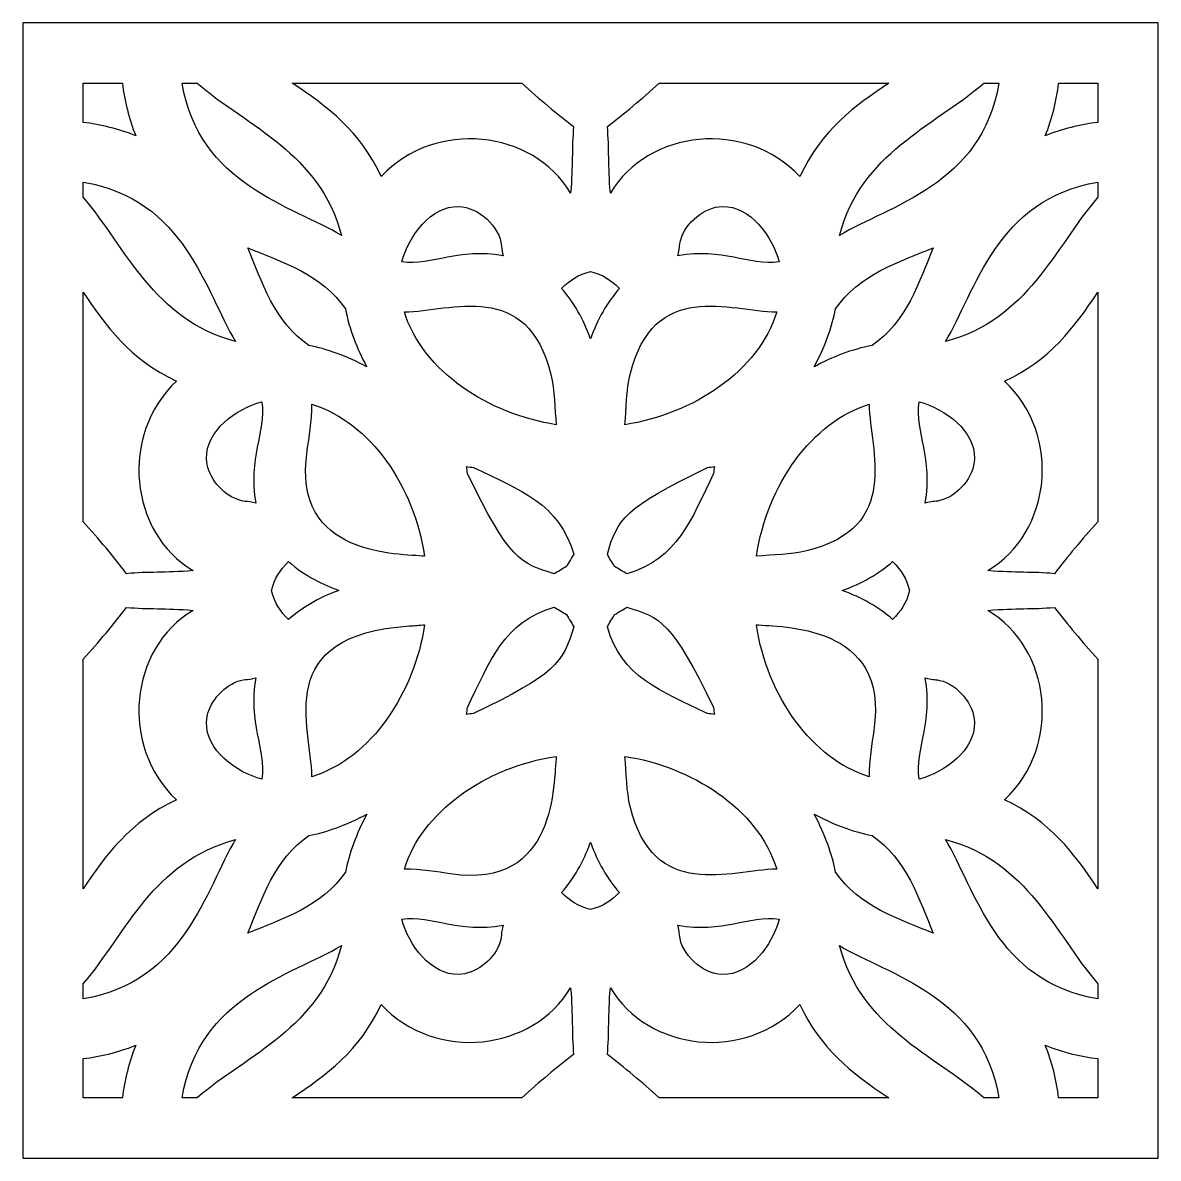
# Model space of a CAD drawing. Header units: millimetres. Extents: x -515 to 516, y -332 to 332.
# Drawn here: x -149.8 to 150.2, y 32.4 to 332.3 of the extents above; entities that cross this region are included whole.
import ezdxf

# ---------------------------------------------------------------- set-up
doc = ezdxf.new("R2010")
doc.units = ezdxf.units.MM
doc.header["$MEASUREMENT"] = 0
doc.layers.add('layer 1', color=7, linetype='Continuous')

msp = doc.modelspace()

# ---------------------------------------------------------------- linework, layer by layer
at = {"layer": 'layer 1'}
for points, knots in [([(150.1523, 32.3515), (147.3793, 32.3515), (-147.0872, 32.3515), (-149.8496, 32.3515), (-149.8496, 32.3515), (-149.8496, 39.8979), (-149.8496, 329.0181), (-149.8496, 332.3499), (-149.8496, 332.3499), (-149.8496, 332.3499), (150.1523, 332.3499), (150.1523, 332.3499), (150.1523, 332.3499), (150.1523, 328.4649), (150.1523, 34.9038), (150.1523, 32.3515)], [0, 0, 0, 0, 0.2, 0.2, 0.2, 0.2, 0.4, 0.4, 0.4, 0.4, 0.6, 0.6, 0.6, 0.6, 1, 1, 1, 1]), ([(-120.0048, 302.505), (-121.7648, 306.9467), (-122.9507, 311.6211), (-123.5221, 316.3516), (-123.5221, 316.3516), (-123.5221, 316.3516), (-133.8479, 316.3516), (-133.8479, 316.3516), (-133.8479, 316.3516), (-133.8479, 316.3516), (-133.8479, 306.0224), (-133.8479, 306.0224), (-133.8479, 306.0224), (-129.1208, 305.4509), (-124.4464, 304.2686), (-120.0048, 302.505)], [0, 0, 0, 0, 0.2, 0.2, 0.2, 0.2, 0.4, 0.4, 0.4, 0.4, 0.6, 0.6, 0.6, 0.6, 1, 1, 1, 1]), ([(-65.6312, 276.1487), (-71.5082, 297.9825), (-90.0678, 304.7593), (-103.7809, 316.3516), (-103.7809, 316.3516), (-103.7809, 316.3516), (-107.7242, 316.3516), (-107.7242, 316.3516), (-107.7242, 316.3516), (-103.3676, 289.6144), (-78.7088, 283.9981), (-65.6312, 276.1487)], [0, 0, 0, 0, 0.25, 0.25, 0.25, 0.25, 0.5, 0.5, 0.5, 0.5, 1, 1, 1, 1]), ([(-5.098, 287.332), (-4.4527, 294.8496), (-4.8442, 299.0404), (-4.2974, 304.897), (-4.2974, 304.897), (-8.7883, 308.3645), (-13.3705, 312.1461), (-17.9641, 316.3516), (-17.9641, 316.3516), (-17.9641, 316.3516), (-78.6456, 316.3516), (-78.6456, 316.3516), (-78.6456, 316.3516), (-69.2969, 310.2026), (-60.682, 303.6374), (-55.1536, 291.7378), (-55.1536, 291.7378), (-40.8663, 306.9256), (-15.0849, 304.1351), (-5.098, 287.332)], [0, 0, 0, 0, 0.16666667, 0.16666667, 0.16666667, 0.16666667, 0.33333333, 0.33333333, 0.33333333, 0.33333333, 0.5, 0.5, 0.5, 0.5, 0.66666667, 0.66666667, 0.66666667, 0.66666667, 1, 1, 1, 1]), ([(78.951, 316.3516), (78.951, 316.3516), (18.2695, 316.3516), (18.2695, 316.3516), (18.2695, 316.3516), (13.6767, 312.1461), (9.0944, 308.3645), (4.6029, 304.9005), (4.6029, 304.9005), (5.1504, 299.0369), (4.7652, 294.7864), (5.4042, 287.332), (5.4042, 287.332), (15.3981, 304.1456), (41.183, 306.9186), (55.4598, 291.7378), (55.4598, 291.7378), (61.1393, 303.9657), (70.1422, 310.559), (78.951, 316.3516)], [0, 0, 0, 0, 0.16666667, 0.16666667, 0.16666667, 0.16666667, 0.33333333, 0.33333333, 0.33333333, 0.33333333, 0.5, 0.5, 0.5, 0.5, 0.66666667, 0.66666667, 0.66666667, 0.66666667, 1, 1, 1, 1]), ([(108.0304, 316.3516), (108.0304, 316.3516), (104.0864, 316.3516), (104.0864, 316.3516), (104.0864, 316.3516), (90.3775, 304.7593), (71.8144, 297.9825), (65.9374, 276.1487), (65.9374, 276.1487), (78.9721, 283.97), (103.6738, 289.6144), (108.0304, 316.3516)], [0, 0, 0, 0, 0.25, 0.25, 0.25, 0.25, 0.5, 0.5, 0.5, 0.5, 1, 1, 1, 1]), ([(134.154, 306.0224), (134.154, 306.0224), (134.154, 316.3516), (134.154, 316.3516), (134.154, 316.3516), (134.154, 316.3516), (123.8276, 316.3516), (123.8276, 316.3516), (123.8276, 316.3516), (123.2568, 311.6211), (122.0745, 306.9467), (120.3109, 302.505), (120.3109, 302.505), (124.7519, 304.2686), (129.4263, 305.4509), (134.154, 306.0224)], [0, 0, 0, 0, 0.2, 0.2, 0.2, 0.2, 0.4, 0.4, 0.4, 0.4, 0.6, 0.6, 0.6, 0.6, 1, 1, 1, 1]), ([(-93.6449, 248.1314), (-101.4803, 261.1838), (-107.1106, 285.8678), (-133.8479, 290.228), (-133.8479, 290.228), (-133.8479, 290.228), (-133.8479, 286.2769), (-133.8479, 286.2769), (-133.8479, 286.2769), (-122.4214, 272.7621), (-115.3128, 253.9522), (-93.6449, 248.1314)], [0, 0, 0, 0, 0.25, 0.25, 0.25, 0.25, 0.5, 0.5, 0.5, 0.5, 1, 1, 1, 1]), ([(134.154, 286.2769), (134.154, 286.2769), (134.154, 290.228), (134.154, 290.228), (134.154, 290.228), (107.4273, 285.8714), (101.8216, 261.2477), (93.9511, 248.1314), (93.9511, 248.1314), (115.7842, 254.012), (122.5652, 272.5716), (134.154, 286.2769)], [0, 0, 0, 0, 0.25, 0.25, 0.25, 0.25, 0.5, 0.5, 0.5, 0.5, 1, 1, 1, 1]), ([(-22.9203, 270.7412), (-23.1459, 271.5348), (-23.3013, 272.3811), (-23.3652, 273.2879), (-23.3652, 273.2879), (-23.7462, 278.495), (-29.4222, 283.6558), (-34.6364, 283.8006), (-34.6364, 283.8006), (-42.0479, 284.0016), (-47.8757, 275.9554), (-49.6927, 269.1604), (-49.6927, 269.1604), (-41.4166, 268.1447), (-34.8339, 272.9561), (-22.9203, 270.7412)], [0, 0, 0, 0, 0.2, 0.2, 0.2, 0.2, 0.4, 0.4, 0.4, 0.4, 0.6, 0.6, 0.6, 0.6, 1, 1, 1, 1]), ([(23.2264, 270.7412), (35.0902, 272.9456), (41.7755, 268.1412), (50.0024, 269.1604), (50.0024, 269.1604), (48.1819, 275.9442), (42.3575, 284.0016), (34.9489, 283.8006), (34.9489, 283.8006), (30.3666, 283.6734), (25.3359, 279.6485), (24.0025, 275.0339), (24.0025, 275.0339), (23.4837, 273.2457), (23.8295, 272.8436), (23.2264, 270.7412)], [0, 0, 0, 0, 0.2, 0.2, 0.2, 0.2, 0.4, 0.4, 0.4, 0.4, 0.6, 0.6, 0.6, 0.6, 1, 1, 1, 1]), ([(-58.9282, 241.432), (-61.5353, 246.1914), (-63.571, 251.5145), (-64.6084, 256.7498), (-64.6084, 256.7498), (-70.4749, 265.6613), (-81.8311, 269.4141), (-90.3609, 272.8612), (-90.3609, 272.8612), (-86.9069, 264.3342), (-83.154, 252.9752), (-74.2425, 247.108), (-74.2425, 247.108), (-69.8044, 246.2336), (-63.9836, 244.2015), (-58.9282, 241.432)], [0, 0, 0, 0, 0.2, 0.2, 0.2, 0.2, 0.4, 0.4, 0.4, 0.4, 0.6, 0.6, 0.6, 0.6, 1, 1, 1, 1]), ([(74.5487, 247.108), (83.463, 252.9752), (87.2165, 264.3384), (90.6671, 272.8612), (90.6671, 272.8612), (82.1401, 269.4141), (70.7804, 265.6613), (64.9139, 256.7463), (64.9139, 256.7463), (63.9966, 252.1036), (62.0355, 246.5436), (59.2344, 241.432), (59.2344, 241.432), (63.9966, 244.0391), (69.2213, 246.0572), (74.5487, 247.108)], [0, 0, 0, 0, 0.2, 0.2, 0.2, 0.2, 0.4, 0.4, 0.4, 0.4, 0.6, 0.6, 0.6, 0.6, 1, 1, 1, 1]), ([(-8.8902, 226.1606), (-9.3457, 230.3408), (-9.2712, 235.096), (-10.3298, 239.4393), (-10.3298, 239.4393), (-16.4683, 264.6203), (-36.7528, 256.1678), (-49.0292, 255.9422), (-49.0292, 255.9422), (-44.2107, 240.1513), (-26.6387, 228.8696), (-8.8902, 226.1606)], [0, 0, 0, 0, 0.25, 0.25, 0.25, 0.25, 0.5, 0.5, 0.5, 0.5, 1, 1, 1, 1]), ([(7.8278, 262.158), (5.4253, 264.4439), (3.4002, 265.8581), (0.1548, 266.6137), (0.1548, 266.6137), (-3.101, 265.8546), (-5.1121, 264.4509), (-7.5181, 262.1615), (-7.5181, 262.1615), (-4.3396, 258.6196), (-1.6727, 253.9557), (0.1548, 248.8301), (0.1548, 248.8301), (1.9782, 253.9557), (4.6492, 258.6196), (7.8278, 262.158)], [0, 0, 0, 0, 0.2, 0.2, 0.2, 0.2, 0.4, 0.4, 0.4, 0.4, 0.6, 0.6, 0.6, 0.6, 1, 1, 1, 1]), ([(9.1964, 226.1606), (27.2583, 228.9153), (44.5626, 240.2856), (49.3353, 255.9387), (49.3353, 255.9387), (37.0133, 256.1748), (16.778, 264.6133), (10.6359, 239.4393), (10.6359, 239.4393), (9.5914, 235.1494), (9.68, 230.5875), (9.1964, 226.1606)], [0, 0, 0, 0, 0.25, 0.25, 0.25, 0.25, 0.5, 0.5, 0.5, 0.5, 1, 1, 1, 1]), ([(-122.3932, 186.7976), (-116.5619, 187.348), (-112.4161, 186.953), (-104.8318, 187.6018), (-104.8318, 187.6018), (-121.6805, 197.6133), (-124.3684, 223.4263), (-109.2348, 237.6574), (-109.2348, 237.6574), (-121.4513, 243.3263), (-128.2105, 252.5766), (-133.8479, 261.1416), (-133.8479, 261.1416), (-133.8479, 261.1416), (-133.8479, 200.4643), (-133.8479, 200.4643), (-133.8479, 200.4643), (-129.6424, 195.8708), (-125.8642, 191.2885), (-122.3932, 186.7976)], [0, 0, 0, 0, 0.16666667, 0.16666667, 0.16666667, 0.16666667, 0.33333333, 0.33333333, 0.33333333, 0.33333333, 0.5, 0.5, 0.5, 0.5, 0.66666667, 0.66666667, 0.66666667, 0.66666667, 1, 1, 1, 1]), ([(134.154, 200.4643), (134.154, 200.4643), (134.154, 261.1416), (134.154, 261.1416), (134.154, 261.1416), (128.0682, 251.892), (121.4152, 243.1717), (109.5402, 237.6574), (109.5402, 237.6574), (124.9213, 223.1901), (121.7927, 197.5009), (105.1379, 187.6018), (105.1379, 187.6018), (112.6485, 186.96), (116.8814, 187.3445), (122.7029, 186.7976), (122.7029, 186.7976), (126.1704, 191.2885), (129.945, 195.8673), (134.154, 200.4643)], [0, 0, 0, 0, 0.16666667, 0.16666667, 0.16666667, 0.16666667, 0.33333333, 0.33333333, 0.33333333, 0.33333333, 0.5, 0.5, 0.5, 0.5, 0.66666667, 0.66666667, 0.66666667, 0.66666667, 1, 1, 1, 1]), ([(-88.2375, 205.424), (-90.453, 217.3201), (-85.6409, 223.9345), (-86.6601, 232.2), (-86.6601, 232.2), (-93.5711, 230.3443), (-101.4979, 224.4954), (-101.3003, 217.1437), (-101.3003, 217.1437), (-101.1844, 213.0267), (-97.9172, 208.5429), (-93.9064, 206.7083), (-93.9064, 206.7083), (-91.423, 205.5724), (-90.7033, 206.1263), (-88.2375, 205.424)], [0, 0, 0, 0, 0.2, 0.2, 0.2, 0.2, 0.4, 0.4, 0.4, 0.4, 0.6, 0.6, 0.6, 0.6, 1, 1, 1, 1]), ([(-43.6603, 191.394), (-46.4403, 209.6331), (-57.8844, 226.7883), (-73.4384, 231.5364), (-73.4384, 231.5364), (-73.5227, 227.1552), (-74.1617, 222.7634), (-74.6903, 219.2988), (-74.6903, 219.2988), (-79.0371, 190.9743), (-50.0385, 192.0891), (-43.6603, 191.394)], [0, 0, 0, 0, 0.25, 0.25, 0.25, 0.25, 0.5, 0.5, 0.5, 0.5, 1, 1, 1, 1]), ([(57.2445, 192.83), (82.4473, 198.9826), (73.9772, 219.2531), (73.7446, 231.5329), (73.7446, 231.5329), (58.7761, 226.9682), (46.8555, 210.3599), (43.9658, 191.394), (43.9658, 191.394), (48.4461, 191.8811), (52.9546, 191.7855), (57.2445, 192.83)], [0, 0, 0, 0, 0.25, 0.25, 0.25, 0.25, 0.5, 0.5, 0.5, 0.5, 1, 1, 1, 1]), ([(101.6065, 217.1437), (101.804, 224.5059), (93.8422, 230.3549), (86.9698, 232.2), (86.9698, 232.2), (85.9471, 224.0048), (90.7409, 217.2491), (88.5429, 205.424), (88.5429, 205.424), (90.4309, 205.9604), (90.9033, 205.7277), (92.4342, 206.0946), (92.4342, 206.0946), (97.2147, 207.2411), (101.4758, 212.4307), (101.6065, 217.1437)], [0, 0, 0, 0, 0.2, 0.2, 0.2, 0.2, 0.4, 0.4, 0.4, 0.4, 0.6, 0.6, 0.6, 0.6, 1, 1, 1, 1]), ([(-6.2234, 188.7271), (-5.7826, 189.3977), (-4.4527, 191.6273), (-4.2939, 191.9162), (-4.2939, 191.9162), (-7.994, 205.2244), (-18.5144, 208.9505), (-30.7521, 214.8325), (-30.7521, 214.8325), (-31.3622, 214.9246), (-31.9759, 215.0124), (-32.5937, 215.0975), (-32.5937, 215.0975), (-32.5122, 214.4768), (-32.4243, 213.8625), (-32.3322, 213.2524), (-32.3322, 213.2524), (-21.4638, 190.651), (-18.2213, 189.2403), (-9.4125, 186.7941), (-9.4125, 186.7941), (-8.3405, 187.3972), (-7.2714, 188.0327), (-6.2234, 188.7271)], [0, 0, 0, 0, 0.14285714, 0.14285714, 0.14285714, 0.14285714, 0.28571429, 0.28571429, 0.28571429, 0.28571429, 0.42857143, 0.42857143, 0.42857143, 0.42857143, 0.57142857, 0.57142857, 0.57142857, 0.57142857, 0.71428571, 0.71428571, 0.71428571, 0.71428571, 1, 1, 1, 1]), ([(32.6384, 213.2524), (32.7305, 213.8625), (32.8184, 214.4768), (32.8999, 215.094), (32.8999, 215.094), (32.282, 215.0124), (31.6684, 214.9246), (31.0583, 214.8325), (31.0583, 214.8325), (9.0516, 204.2551), (7.1432, 201.0534), (4.6, 191.9162), (4.6, 191.9162), (5.1961, 190.8401), (5.8379, 189.7752), (6.533, 188.7271), (6.533, 188.7271), (7.5769, 188.0327), (8.646, 187.3972), (9.7221, 186.7941), (9.7221, 186.7941), (23.043, 190.5076), (26.7825, 201.073), (32.6384, 213.2524)], [0, 0, 0, 0, 0.14285714, 0.14285714, 0.14285714, 0.14285714, 0.28571429, 0.28571429, 0.28571429, 0.28571429, 0.42857143, 0.42857143, 0.42857143, 0.42857143, 0.57142857, 0.57142857, 0.57142857, 0.57142857, 0.71428571, 0.71428571, 0.71428571, 0.71428571, 1, 1, 1, 1]), ([(-66.3299, 182.3489), (-70.4503, 184.0282), (-75.001, 185.8382), (-79.6577, 190.0219), (-79.6577, 190.0219), (-81.912, 187.6475), (-83.3473, 185.6196), (-84.1128, 182.3489), (-84.1128, 182.3489), (-83.2911, 178.8386), (-81.7426, 176.874), (-79.6577, 174.676), (-79.6577, 174.676), (-75.7629, 178.1793), (-70.1642, 181.1385), (-66.3299, 182.3489)], [0, 0, 0, 0, 0.2, 0.2, 0.2, 0.2, 0.4, 0.4, 0.4, 0.4, 0.6, 0.6, 0.6, 0.6, 1, 1, 1, 1]), ([(84.419, 182.3489), (83.6605, 185.6083), (82.2674, 187.6018), (79.9639, 190.0219), (79.9639, 190.0219), (76.4255, 186.8433), (71.7617, 184.1765), (66.636, 182.3489), (66.636, 182.3489), (71.7617, 180.5214), (76.4255, 177.858), (79.9674, 174.676), (79.9674, 174.676), (82.0839, 176.9056), (83.6183, 178.9166), (84.419, 182.3489)], [0, 0, 0, 0, 0.2, 0.2, 0.2, 0.2, 0.4, 0.4, 0.4, 0.4, 0.6, 0.6, 0.6, 0.6, 1, 1, 1, 1]), ([(-104.8318, 177.0961), (-112.2791, 177.7308), (-116.6427, 177.3569), (-122.3932, 177.9002), (-122.3932, 177.9002), (-125.8642, 173.4093), (-129.6424, 168.8306), (-133.8479, 164.2335), (-133.8479, 164.2335), (-133.8479, 164.2335), (-133.8479, 103.5563), (-133.8479, 103.5563), (-133.8479, 103.5563), (-128.2878, 112.0088), (-121.5041, 121.3469), (-109.2348, 127.0405), (-109.2348, 127.0405), (-124.3684, 141.2751), (-121.6805, 167.0881), (-104.8318, 177.0961)], [0, 0, 0, 0, 0.16666667, 0.16666667, 0.16666667, 0.16666667, 0.33333333, 0.33333333, 0.33333333, 0.33333333, 0.5, 0.5, 0.5, 0.5, 0.66666667, 0.66666667, 0.66666667, 0.66666667, 1, 1, 1, 1]), ([(-4.2939, 172.7816), (-4.4879, 173.1345), (-5.564, 174.9726), (-6.2234, 175.9742), (-6.2234, 175.9742), (-7.2714, 176.6659), (-8.3405, 177.3041), (-9.4125, 177.9044), (-9.4125, 177.9044), (-22.7403, 174.2008), (-26.4833, 163.6065), (-32.3322, 151.4455), (-32.3322, 151.4455), (-32.4243, 150.8354), (-32.5087, 150.2217), (-32.5937, 149.6046), (-32.5937, 149.6046), (-31.9759, 149.6889), (-31.3622, 149.7733), (-30.7521, 149.8654), (-30.7521, 149.8654), (-9.3422, 160.1581), (-6.9431, 163.2249), (-4.2939, 172.7816)], [0, 0, 0, 0, 0.14285714, 0.14285714, 0.14285714, 0.14285714, 0.28571429, 0.28571429, 0.28571429, 0.28571429, 0.42857143, 0.42857143, 0.42857143, 0.42857143, 0.57142857, 0.57142857, 0.57142857, 0.57142857, 0.71428571, 0.71428571, 0.71428571, 0.71428571, 1, 1, 1, 1]), ([(32.8999, 149.6046), (32.8184, 150.2217), (32.7305, 150.8354), (32.6384, 151.4455), (32.6384, 151.4455), (21.7974, 173.9892), (18.5697, 175.4506), (9.7221, 177.9044), (9.7221, 177.9044), (9.3693, 177.7062), (7.4328, 176.5668), (6.533, 175.9742), (6.533, 175.9742), (5.8379, 174.9234), (5.1961, 173.8578), (4.6, 172.7816), (4.6, 172.7816), (8.3037, 159.4727), (18.8417, 155.7368), (31.0583, 149.8654), (31.0583, 149.8654), (31.6684, 149.7733), (32.282, 149.6889), (32.8999, 149.6046)], [0, 0, 0, 0, 0.14285714, 0.14285714, 0.14285714, 0.14285714, 0.28571429, 0.28571429, 0.28571429, 0.28571429, 0.42857143, 0.42857143, 0.42857143, 0.42857143, 0.57142857, 0.57142857, 0.57142857, 0.57142857, 0.71428571, 0.71428571, 0.71428571, 0.71428571, 1, 1, 1, 1]), ([(134.154, 103.5598), (134.154, 103.5598), (134.154, 164.2378), (134.154, 164.2378), (134.154, 164.2378), (129.945, 168.8306), (126.1704, 173.4093), (122.7029, 177.9002), (122.7029, 177.9002), (116.8498, 177.3498), (112.7188, 177.7421), (105.1379, 177.0961), (105.1379, 177.0961), (121.8138, 167.19), (124.9073, 141.4937), (109.5438, 127.0405), (109.5438, 127.0405), (121.3829, 121.5444), (128.0155, 112.8874), (134.154, 103.5598)], [0, 0, 0, 0, 0.16666667, 0.16666667, 0.16666667, 0.16666667, 0.33333333, 0.33333333, 0.33333333, 0.33333333, 0.5, 0.5, 0.5, 0.5, 0.66666667, 0.66666667, 0.66666667, 0.66666667, 1, 1, 1, 1]), ([(-43.6603, 173.3039), (-44.9902, 173.1591), (-46.3342, 173.0677), (-47.6887, 172.9791), (-47.6887, 172.9791), (-84.0425, 170.6153), (-73.6851, 146.3937), (-73.4384, 133.1649), (-73.4384, 133.1649), (-57.6194, 137.9904), (-46.3658, 155.5695), (-43.6603, 173.3039)], [0, 0, 0, 0, 0.25, 0.25, 0.25, 0.25, 0.5, 0.5, 0.5, 0.5, 1, 1, 1, 1]), ([(75, 145.3991), (79.3531, 173.8086), (50.143, 172.6368), (43.9658, 173.3039), (43.9658, 173.3039), (46.859, 154.3281), (58.7937, 137.7261), (73.7481, 133.1649), (73.7481, 133.1649), (73.8289, 137.5427), (74.4672, 141.9351), (75, 145.3991)], [0, 0, 0, 0, 0.25, 0.25, 0.25, 0.25, 0.5, 0.5, 0.5, 0.5, 1, 1, 1, 1]), ([(-86.6601, 132.5014), (-85.6409, 140.7774), (-90.4558, 147.3504), (-88.2375, 159.2738), (-88.2375, 159.2738), (-90.6822, 158.5786), (-91.3984, 159.122), (-93.8607, 158.0142), (-93.8607, 158.0142), (-97.8926, 156.1944), (-101.1808, 151.6894), (-101.3003, 147.5584), (-101.3003, 147.5584), (-101.5014, 140.1427), (-93.4299, 134.3149), (-86.6601, 132.5014)], [0, 0, 0, 0, 0.2, 0.2, 0.2, 0.2, 0.4, 0.4, 0.4, 0.4, 0.6, 0.6, 0.6, 0.6, 1, 1, 1, 1]), ([(86.9698, 132.5014), (93.7852, 134.3289), (101.804, 140.1673), (101.6065, 147.5584), (101.6065, 147.5584), (101.4758, 152.2855), (97.1866, 157.4961), (92.385, 158.618), (92.385, 158.618), (90.8857, 158.9673), (90.4127, 158.741), (88.5429, 159.2738), (88.5429, 159.2738), (90.7585, 147.3813), (85.9471, 140.7774), (86.9698, 132.5014)], [0, 0, 0, 0, 0.2, 0.2, 0.2, 0.2, 0.4, 0.4, 0.4, 0.4, 0.6, 0.6, 0.6, 0.6, 1, 1, 1, 1]), ([(-36.795, 107.5038), (-8.5767, 103.1472), (-9.624, 131.8175), (-8.8902, 138.5373), (-8.8902, 138.5373), (-27.8877, 135.6413), (-44.468, 123.7101), (-49.0292, 108.7592), (-49.0292, 108.7592), (-44.6514, 108.6749), (-40.2597, 108.0331), (-36.795, 107.5038)], [0, 0, 0, 0, 0.25, 0.25, 0.25, 0.25, 0.5, 0.5, 0.5, 0.5, 1, 1, 1, 1]), ([(49.3353, 108.7592), (44.4107, 124.917), (26.5252, 135.895), (9.1964, 138.5373), (9.1964, 138.5373), (9.6835, 134.0675), (9.6441, 129.3263), (10.6359, 125.2586), (10.6359, 125.2586), (16.7808, 100.0705), (37.0871, 108.5265), (49.3353, 108.7592)], [0, 0, 0, 0, 0.25, 0.25, 0.25, 0.25, 0.5, 0.5, 0.5, 0.5, 1, 1, 1, 1]), ([(-64.6084, 107.9516), (-63.6982, 112.5416), (-61.7118, 118.1824), (-58.9282, 123.2694), (-58.9282, 123.2694), (-64.0792, 120.4472), (-69.8824, 118.4502), (-74.2425, 117.5899), (-74.2425, 117.5899), (-83.154, 111.7227), (-86.9069, 100.3636), (-90.3609, 91.8366), (-90.3609, 91.8366), (-81.8311, 95.2872), (-70.4749, 99.0408), (-64.6084, 107.9516)], [0, 0, 0, 0, 0.2, 0.2, 0.2, 0.2, 0.4, 0.4, 0.4, 0.4, 0.6, 0.6, 0.6, 0.6, 1, 1, 1, 1]), ([(90.6671, 91.8366), (87.2165, 100.3636), (83.463, 111.7227), (74.5487, 117.5899), (74.5487, 117.5899), (69.253, 118.6372), (63.8033, 120.7649), (59.2379, 123.2694), (59.2379, 123.2694), (62.0636, 118.1114), (64.0536, 112.2836), (64.9174, 107.9516), (64.9174, 107.9516), (70.7804, 99.0408), (82.1366, 95.2872), (90.6671, 91.8366)], [0, 0, 0, 0, 0.2, 0.2, 0.2, 0.2, 0.4, 0.4, 0.4, 0.4, 0.6, 0.6, 0.6, 0.6, 1, 1, 1, 1]), ([(-133.8479, 74.4699), (-107.1176, 78.83), (-101.5189, 103.4536), (-93.6449, 116.5699), (-93.6449, 116.5699), (-115.7184, 110.4209), (-122.058, 92.3589), (-133.8479, 78.4209), (-133.8479, 78.4209), (-133.8479, 78.4209), (-133.8479, 74.4699), (-133.8479, 74.4699)], [0, 0, 0, 0, 0.25, 0.25, 0.25, 0.25, 0.5, 0.5, 0.5, 0.5, 1, 1, 1, 1]), ([(0.1548, 98.0883), (3.436, 98.8503), (5.4569, 100.2856), (7.8278, 102.5399), (7.8278, 102.5399), (4.6457, 106.0783), (1.9782, 110.7421), (0.1548, 115.8684), (0.1548, 115.8684), (-1.6727, 110.7421), (-4.3396, 106.0783), (-7.5181, 102.5399), (-7.5181, 102.5399), (-5.3131, 100.441), (-3.3414, 98.8995), (0.1548, 98.0883)], [0, 0, 0, 0, 0.2, 0.2, 0.2, 0.2, 0.4, 0.4, 0.4, 0.4, 0.6, 0.6, 0.6, 0.6, 1, 1, 1, 1]), ([(134.154, 74.4699), (134.154, 74.4699), (134.154, 78.4209), (134.154, 78.4209), (134.154, 78.4209), (122.5652, 92.1298), (115.7807, 110.6859), (93.9511, 116.5699), (93.9511, 116.5699), (101.7724, 103.5317), (107.4097, 78.83), (134.154, 74.4699)], [0, 0, 0, 0, 0.25, 0.25, 0.25, 0.25, 0.5, 0.5, 0.5, 0.5, 1, 1, 1, 1]), ([(-24.0105, 88.7431), (-23.1002, 91.0114), (-23.5909, 91.6075), (-22.9203, 93.9573), (-22.9203, 93.9573), (-34.8086, 91.7453), (-41.4623, 96.5574), (-49.6927, 95.5375), (-49.6927, 95.5375), (-47.844, 88.63), (-41.9951, 80.6962), (-34.6364, 80.9008), (-34.6364, 80.9008), (-30.3676, 81.0168), (-25.7038, 84.5271), (-24.0105, 88.7431)], [0, 0, 0, 0, 0.2, 0.2, 0.2, 0.2, 0.4, 0.4, 0.4, 0.4, 0.6, 0.6, 0.6, 0.6, 1, 1, 1, 1]), ([(50.0024, 95.5375), (41.7404, 96.5574), (35.1183, 91.7453), (23.2264, 93.9573), (23.2264, 93.9573), (23.4521, 93.1673), (23.6109, 92.3167), (23.6707, 91.41), (23.6707, 91.41), (24.0552, 86.1958), (29.7319, 81.0421), (34.9489, 80.8973), (34.9489, 80.8973), (42.3119, 80.6962), (48.1608, 88.6511), (50.0024, 95.5375)], [0, 0, 0, 0, 0.2, 0.2, 0.2, 0.2, 0.4, 0.4, 0.4, 0.4, 0.6, 0.6, 0.6, 0.6, 1, 1, 1, 1]), ([(-103.7767, 48.3532), (-90.0643, 59.9421), (-71.5082, 66.7189), (-65.6312, 88.5491), (-65.6312, 88.5491), (-78.7334, 80.6927), (-103.3606, 75.087), (-107.7242, 48.3532), (-107.7242, 48.3532), (-107.7242, 48.3532), (-103.7767, 48.3532), (-103.7767, 48.3532)], [0, 0, 0, 0, 0.25, 0.25, 0.25, 0.25, 0.5, 0.5, 0.5, 0.5, 1, 1, 1, 1]), ([(104.0793, 48.3532), (104.0793, 48.3532), (108.0304, 48.3532), (108.0304, 48.3532), (108.0304, 48.3532), (103.6667, 75.0905), (79.0459, 80.6822), (65.9374, 88.5491), (65.9374, 88.5491), (71.7757, 66.8496), (90.5188, 59.8191), (104.0793, 48.3532)], [0, 0, 0, 0, 0.25, 0.25, 0.25, 0.25, 0.5, 0.5, 0.5, 0.5, 1, 1, 1, 1]), ([(-4.2974, 59.8015), (-4.8372, 65.5759), (-4.4598, 69.8447), (-5.098, 77.3694), (-5.098, 77.3694), (-14.99, 60.7181), (-40.6758, 57.5684), (-55.1536, 72.9635), (-55.1536, 72.9635), (-60.7769, 60.8594), (-69.7657, 54.1881), (-78.6378, 48.3532), (-78.6378, 48.3532), (-78.6378, 48.3532), (-17.9605, 48.3532), (-17.9605, 48.3532), (-17.9605, 48.3532), (-13.367, 52.5552), (-8.7883, 56.3369), (-4.2974, 59.8015)], [0, 0, 0, 0, 0.16666667, 0.16666667, 0.16666667, 0.16666667, 0.33333333, 0.33333333, 0.33333333, 0.33333333, 0.5, 0.5, 0.5, 0.5, 0.66666667, 0.66666667, 0.66666667, 0.66666667, 1, 1, 1, 1]), ([(18.266, 48.3532), (18.266, 48.3532), (78.944, 48.3532), (78.944, 48.3532), (78.944, 48.3532), (68.9465, 54.929), (60.7513, 61.5616), (55.4598, 72.9635), (55.4598, 72.9635), (40.9819, 57.5649), (15.2962, 60.7216), (5.4042, 77.3694), (5.4042, 77.3694), (4.7723, 69.8869), (5.1392, 65.4846), (4.6029, 59.8015), (4.6029, 59.8015), (9.0902, 56.3334), (13.6732, 52.5552), (18.266, 48.3532)], [0, 0, 0, 0, 0.16666667, 0.16666667, 0.16666667, 0.16666667, 0.33333333, 0.33333333, 0.33333333, 0.33333333, 0.5, 0.5, 0.5, 0.5, 0.66666667, 0.66666667, 0.66666667, 0.66666667, 1, 1, 1, 1]), ([(-123.5221, 48.3532), (-122.9507, 53.081), (-121.7648, 57.7554), (-120.0048, 62.1928), (-120.0048, 62.1928), (-124.4464, 60.4328), (-129.1208, 59.2469), (-133.8479, 58.6755), (-133.8479, 58.6755), (-133.8479, 58.6755), (-133.8479, 48.3532), (-133.8479, 48.3532), (-133.8479, 48.3532), (-133.8479, 48.3532), (-123.5221, 48.3532), (-123.5221, 48.3532)], [0, 0, 0, 0, 0.2, 0.2, 0.2, 0.2, 0.4, 0.4, 0.4, 0.4, 0.6, 0.6, 0.6, 0.6, 1, 1, 1, 1]), ([(134.154, 48.3532), (134.154, 48.3532), (134.154, 58.6755), (134.154, 58.6755), (134.154, 58.6755), (129.4263, 59.2469), (124.7519, 60.4328), (120.3109, 62.1928), (120.3109, 62.1928), (122.071, 57.7554), (123.2568, 53.081), (123.8276, 48.3532), (123.8276, 48.3532), (123.8276, 48.3532), (134.154, 48.3532), (134.154, 48.3532)], [0, 0, 0, 0, 0.2, 0.2, 0.2, 0.2, 0.4, 0.4, 0.4, 0.4, 0.6, 0.6, 0.6, 0.6, 1, 1, 1, 1])]:
    msp.add_open_spline(points, degree=3, knots=knots, dxfattribs=at)

doc.saveas('drawing.dxf')
